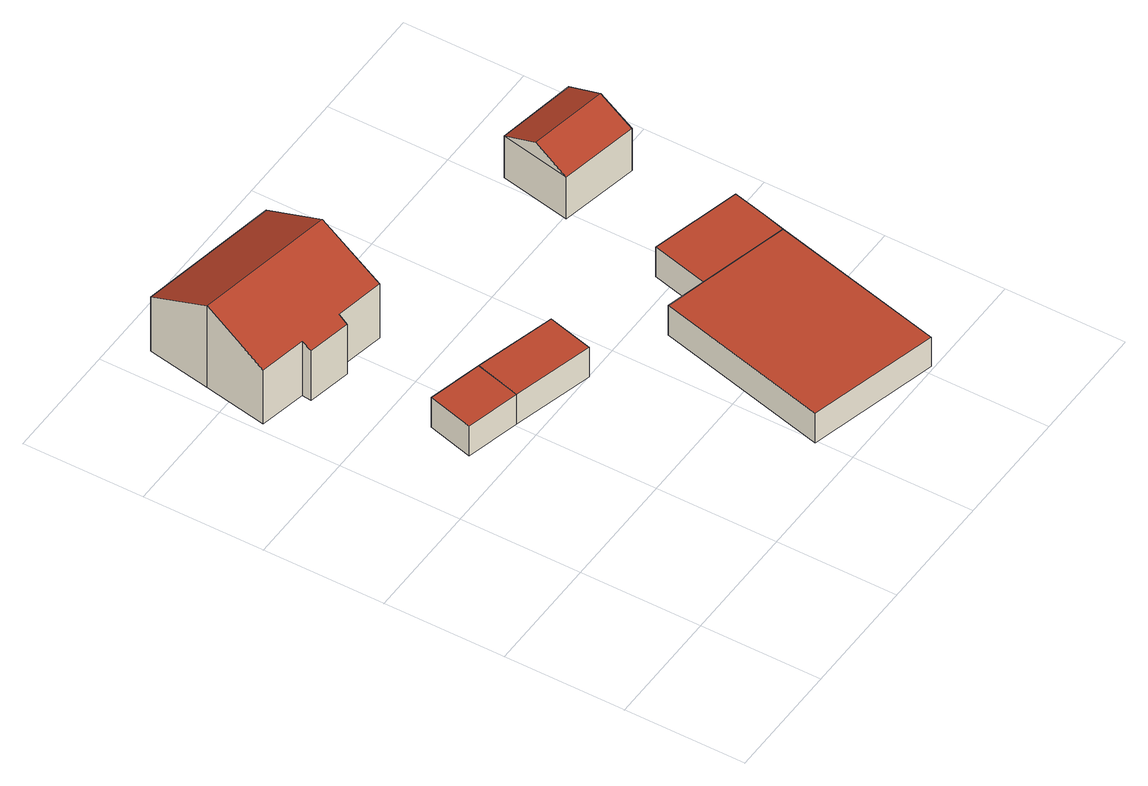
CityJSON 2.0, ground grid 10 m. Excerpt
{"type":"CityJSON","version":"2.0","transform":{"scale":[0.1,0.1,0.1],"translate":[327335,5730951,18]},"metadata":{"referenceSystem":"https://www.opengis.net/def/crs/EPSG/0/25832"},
"CityObjects":{
"building1":{"type":"Building","attributes":{"Gemeindeschluessel":"05170048","Geometrietyp2DReferenz":"3000","function":"31001_2720"},"address":[{"country":"Germany","locality":"Wesel","thoroughfareNumber":"7","thoroughfareName":"Jöckern"}],"children":["building1-1","building1-2"]},
"building1-1":{"type":"BuildingPart","attributes":{"roofType":"1000","measuredHeight":2.9},"parents":["building1"],"geometry":[{"type":"Solid","lod":"2","boundaries":[[[[0,1,2,3]],[[4,5,1,0]],[[6,7,5,4]],[[0,3,6,4]],[[2,1,5,7]],[[3,2,7,6]]]],"semantics":{"surfaces":[{"type":"WallSurface"},{"type":"RoofSurface"},{"type":"GroundSurface"},{"type":"ClosureSurface"}],"values":[[0,0,0,1,2,3]]}}]},
"building1-2":{"type":"BuildingPart","attributes":{"roofType":"1000","measuredHeight":2.92},"address":[{"country":"Germany","locality":"Wesel","thoroughfareNumber":"7","thoroughfareName":"Jöckern"}],"parents":["building1"],"geometry":[{"type":"Solid","lod":"2","boundaries":[[[[3,2,8,9]],[[10,11,7,6]],[[9,8,11,10]],[[6,3,9,10]],[[2,7,11,8]],[[3,6,7,2]]]],"semantics":{"surfaces":[{"type":"WallSurface"},{"type":"RoofSurface"},{"type":"GroundSurface"},{"type":"ClosureSurface"}],"values":[[0,0,0,1,2,3]]}}]},
"building2":{"type":"Building","attributes":{"Geometrietyp2DReferenz":"3000","Gemeindeschluessel":"05170048","function":"31001_1010","roofType":"3100","measuredHeight":7.98},"address":[{"country":"Germany","locality":"Wesel","thoroughfareNumber":"7a","thoroughfareName":"Jöckern"}],"geometry":[{"type":"Solid","lod":"2","boundaries":[[[[12,13,14,15]],[[16,17,13,12]],[[18,19,17,16]],[[20,21,19,18]],[[22,23,21,20]],[[24,25,23,22]],[[26,27,25,24]],[[28,29,27,26]],[[30,31,29,28]],[[15,14,31,30]],[[18,16,12,15,30,28,26,20]],[[24,22,20,26]],[[13,17,19,21,23,25,27,29,31,14]]]],"semantics":{"surfaces":[{"type":"WallSurface"},{"type":"RoofSurface"},{"type":"GroundSurface"}],"values":[[0,0,0,0,0,0,0,0,0,0,1,1,2]]}}]},
"building3":{"type":"Building","attributes":{"Geometrietyp2DReferenz":"3000","Gemeindeschluessel":"05170048","function":"31001_2720","roofType":"1000","measuredHeight":2.93},"address":[{"country":"Germany","locality":"Wesel","thoroughfareNumber":"7","thoroughfareName":"Jöckern"}],"geometry":[{"type":"Solid","lod":"2","boundaries":[[[[32,33,34,35]],[[36,37,33,32]],[[38,39,37,36]],[[40,41,39,38]],[[35,34,41,40]],[[38,36,32,35,40]],[[33,37,39,41,34]]]],"semantics":{"surfaces":[{"type":"WallSurface"},{"type":"RoofSurface"},{"type":"GroundSurface"}],"values":[[0,0,0,0,0,1,2]]}}]},
"building4":{"type":"Building","attributes":{"Geometrietyp2DReferenz":"3000","Gemeindeschluessel":"05170048","function":"31001_2720","roofType":"1000","measuredHeight":2.95},"address":[{"country":"Germany","locality":"Wesel","thoroughfareNumber":"7","thoroughfareName":"Jöckern"}],"geometry":[{"type":"Solid","lod":"2","boundaries":[[[[42,43,44,45]],[[46,47,43,42]],[[35,34,47,46]],[[40,41,34,35]],[[45,44,41,40]],[[35,46,42,45,40]],[[43,47,34,41,44]]]],"semantics":{"surfaces":[{"type":"WallSurface"},{"type":"RoofSurface"},{"type":"GroundSurface"}],"values":[[0,0,0,0,0,1,2]]}}]},
"building5":{"type":"Building","attributes":{"Geometrietyp2DReferenz":"3000","Gemeindeschluessel":"05170048","function":"31001_2463","roofType":"3100","measuredHeight":5.47},"address":[{"country":"Germany","locality":"Wesel","thoroughfareNumber":"7a","thoroughfareName":"Jöckern"}],"geometry":[{"type":"Solid","lod":"2","boundaries":[[[[48,49,50,51]],[[52,53,49,48]],[[54,55,53,52]],[[51,50,55,54]],[[48,56,52]],[[54,57,51]],[[51,57,56,48]],[[52,56,57,54]],[[49,53,55,50]]]],"semantics":{"surfaces":[{"type":"WallSurface"},{"type":"RoofSurface"},{"type":"GroundSurface"}],"values":[[0,0,0,0,0,0,1,1,2]]}}]}
},
"vertices":[
[177,236,38],[177,236,9],[110,254,9],[110,254,38],[167,198,38],[167,198,9],[100,216,38],[100,216,9],
[65,265,9],[65,265,38],[55,227,38],[55,227,9],
[45,352,55],[45,352,6],[81,345,6],[81,345,55],[46,360,59],[46,360,6],[7,368,59],[7,368,6],[17,421,86],[17,421,6],[27,474,59],[27,474,6],[144,452,59],[144,452,6],[134,399,86],[134,399,6],[124,345,59],[124,345,6],[83,353,59],[83,353,6],
[305,1,37],[305,1,8],[341,147,8],[341,147,37],[197,29,37],[197,29,8],[233,174,37],[233,174,8],[266,166,37],[266,166,8],
[353,194,37],[353,194,8],[278,213,8],[278,213,37],[346,165,37],[346,165,8],
[371,344,49],[371,344,8],[305,356,8],[305,356,49],[359,284,49],[359,284,8],[293,297,49],[293,297,8],[365,314,63],[299,326,63]
]}
